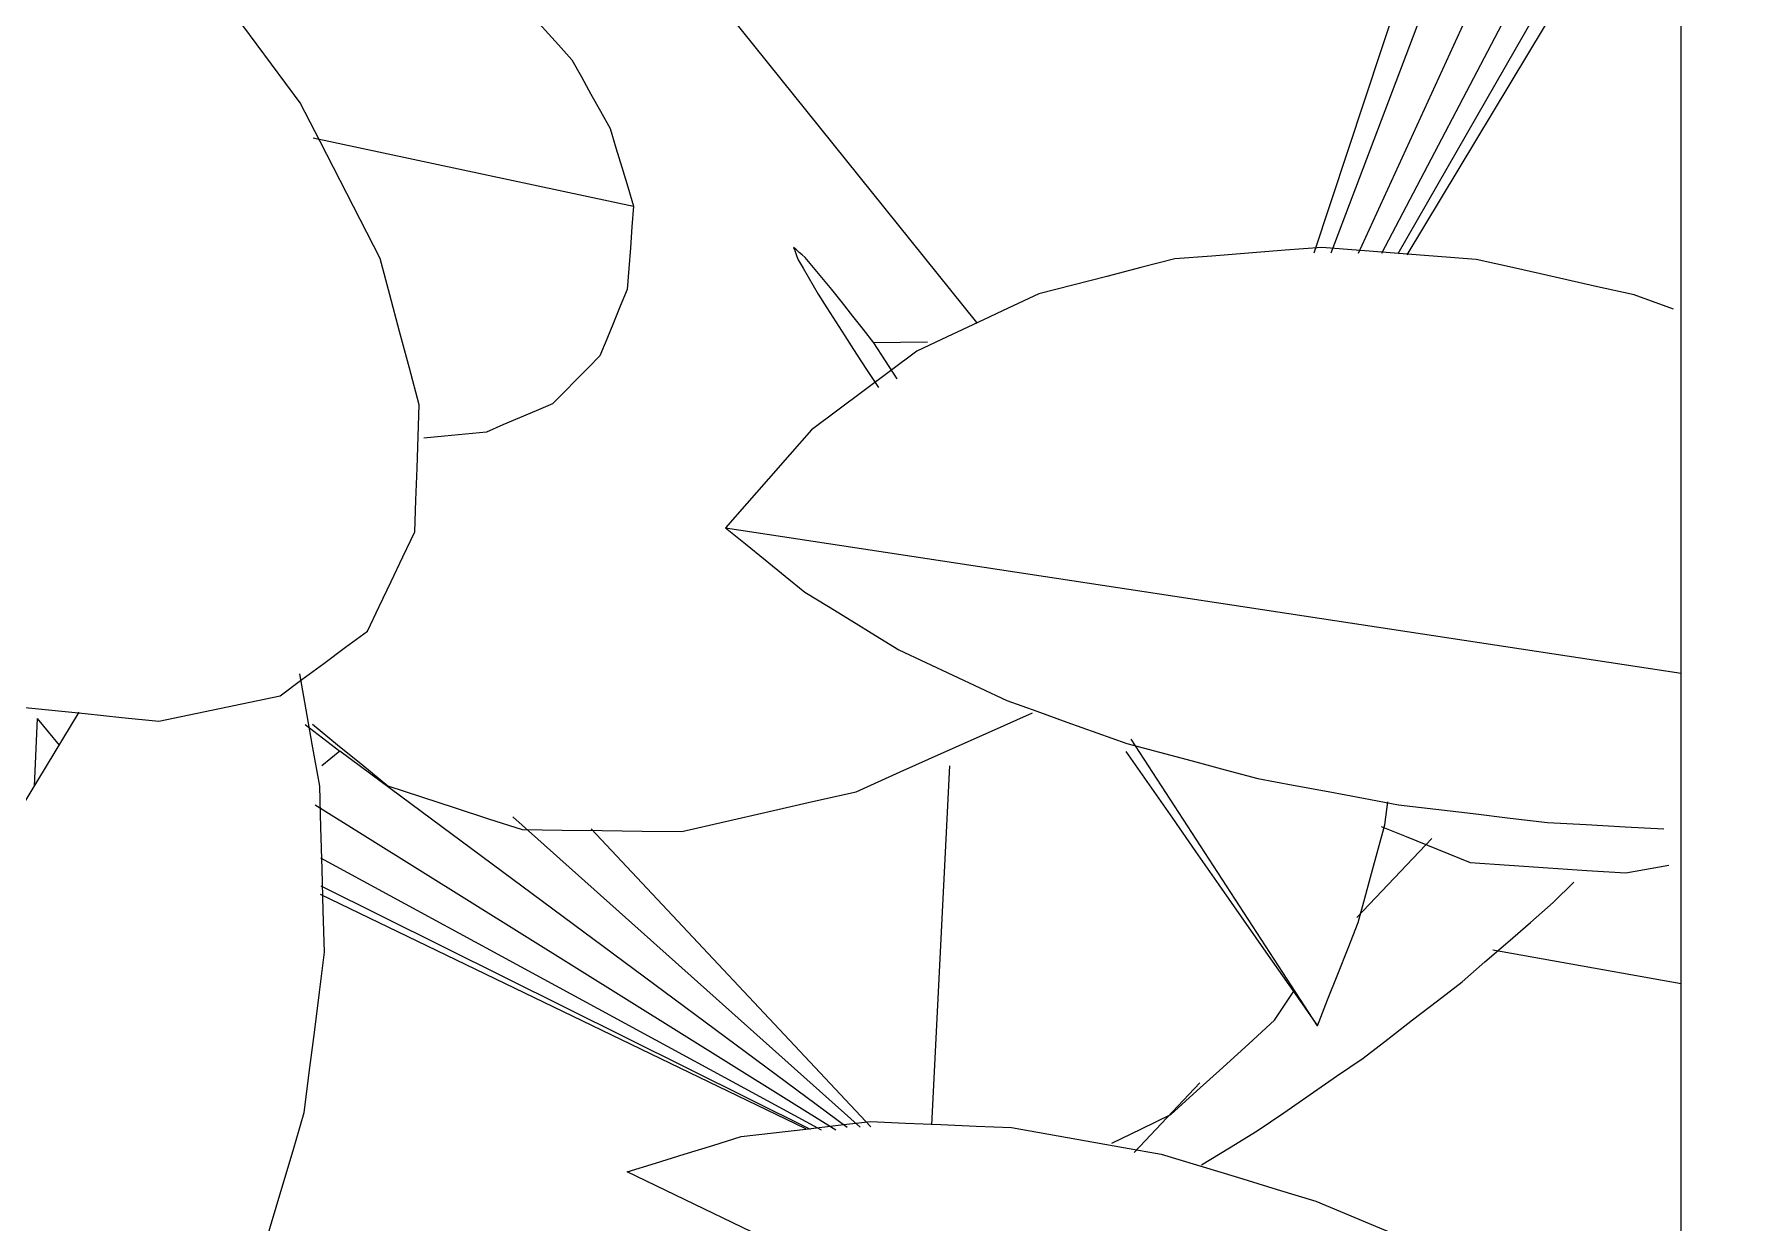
# Model space of a CAD drawing. Header units: metres. Extents: x -18.34 to -13.25, y -25.49 to -16.26.
# Drawn here: x -17.8097 to -17.7584, y -21.2941 to -21.2583 of the extents above; entities that cross this region are included whole.
import ezdxf

# ---------------------------------------------------------------- set-up
doc = ezdxf.new("R2010")
doc.units = ezdxf.units.M
for name, color, linetype, lineweight in [('Importações nas famílias', 7, 'Continuous', 5), ('Quadro estrutural', 7, 'Continuous', 5), ('Vegetação', 7, 'Continuous', 5)]:
    doc.layers.add(name, color=color, linetype=linetype, lineweight=lineweight)

# ---------------------------------------------------------------- blocks, each defined once
blk = doc.blocks.new('Planta_pergolado_12200 - plantas pergolado_skp_Component_17-V2539-Pavimento 02 - Executivo')
at = {"layer": 'Importações nas famílias', "color": 9}
for p, q in [((0.062107, 0.158975), (0.064932, 0.15573)), ((0.078838, 0.158961), (0.079008, 0.157691)), ((0.079008, 0.157691), (0.07894, 0.156424))]:
    blk.add_line(p, q, dxfattribs=at)
at = {"layer": 'Importações nas famílias', "color": 9, "flags": 128}
for points in [[(0.072941, 0.17216), (0.073669, 0.171558), (0.074397, 0.170957)], [(0.074397, 0.170957), (0.074983, 0.170048), (0.075386, 0.169424)]]:
    blk.add_lwpolyline(points, dxfattribs=at)
blk = doc.blocks.new('Planta_pergolado_12200 - plantas pergolado_skp_Component_16-V2540-Pavimento 02 - Executivo')
blk.add_blockref('Planta_pergolado_12200 - plantas pergolado_skp_Component_17-V2539-Pavimento 02 - Executivo', (0, 0))
blk = doc.blocks.new('Planta_pergolado_12200 - plantas pergolado_skp_-V2541-Pavimento 02 - Executivo')
blk.add_blockref('Planta_pergolado_12200 - plantas pergolado_skp_Component_16-V2540-Pavimento 02 - Executivo', (0, 0))
blk = doc.blocks.new('Planta_pergolado_12200 - plantas pergolado_skp_-V2542-Pavimento 02 - Executivo')
at = {"xscale": 1.254472261797389, "yscale": 1.254472261797389, "zscale": 1.254472261797389, "rotation": 44.99999999999149}
blk.add_blockref('Planta_pergolado_12200 - plantas pergolado_skp_-V2541-Pavimento 02 - Executivo', (0.101937, -0.102346), dxfattribs=at)
blk = doc.blocks.new('Planta_pergolado_12200 - plantas pergolado_skp_-V2576-Pavimento 02 - Executivo')
at = {"rotation": 89.9999999999999}
blk.add_blockref('Planta_pergolado_12200 - plantas pergolado_skp_-V2542-Pavimento 02 - Executivo', (0.274037, 0.01573), dxfattribs=at)
blk = doc.blocks.new('Planta_pergolado_12200 - plantas pergolado_skp_Component_12-V2582-Pavimento 02 - Executivo')
at = {"layer": 'Importações nas famílias', "color": 9}
for p, q in [((0.109663, 0.038975), (0.108956, 0.038871)), ((0.10968, 0.030373), (0.114538, 0.034011)), ((0.094917, 0.019319), (0.098348, 0.021888))]:
    blk.add_line(p, q, dxfattribs=at)
at = {"layer": 'Importações nas famílias', "color": 9, "flags": 128}
for points in [[(0.112501, 0.038776), (0.111791, 0.038825), (0.111082, 0.038875), (0.110372, 0.038925), (0.109663, 0.038975)], [(0.115284, 0.037965), (0.114588, 0.038168), (0.113892, 0.03837), (0.113197, 0.038573), (0.112501, 0.038776)], [(0.11129, 0.033559), (0.112108, 0.033946), (0.112926, 0.034333), (0.113743, 0.03472), (0.114561, 0.035107)], [(0.109732, 0.032747), (0.110511, 0.033153), (0.11129, 0.033559)], [(0.098009, 0.032468), (0.097473, 0.031808), (0.096938, 0.031148)], [(0.094448, 0.021658), (0.094838, 0.022078), (0.095228, 0.022499), (0.095617, 0.022919)]]:
    blk.add_lwpolyline(points, dxfattribs=at)
blk = doc.blocks.new('Planta_pergolado_12200 - plantas pergolado_skp_Component_16-V2583-Pavimento 02 - Executivo')
blk.add_blockref('Planta_pergolado_12200 - plantas pergolado_skp_Component_12-V2582-Pavimento 02 - Executivo', (0, 0))
blk = doc.blocks.new('Planta_pergolado_12200 - plantas pergolado_skp_-V2603-Pavimento 02 - Executivo')
blk.add_blockref('Planta_pergolado_12200 - plantas pergolado_skp_Component_16-V2583-Pavimento 02 - Executivo', (0, 0))
blk = doc.blocks.new('Planta_pergolado_12200 - plantas pergolado_skp_Component_12-V2604-Pavimento 02 - Executivo')
at = {"layer": 'Importações nas famílias', "color": 9}
for p, q in [((0.110511, 0.272674), (0.108875, 0.270524)), ((0.104976, 0.265401), (0.103116, 0.262956)), ((0.09951, 0.264385), (0.098995, 0.263753))]:
    blk.add_line(p, q, dxfattribs=at)
at = {"layer": 'Importações nas famílias', "color": 9, "flags": 128}
for points in [[(0.108579, 0.27282), (0.10785, 0.272257), (0.107121, 0.271693)], [(0.107121, 0.271693), (0.106434, 0.271103), (0.105747, 0.270512), (0.105061, 0.269922), (0.104374, 0.269331)], [(0.104374, 0.269331), (0.103738, 0.26872), (0.103101, 0.268109), (0.102464, 0.267498), (0.101828, 0.266886)], [(0.101828, 0.266886), (0.101249, 0.266261), (0.100669, 0.265636), (0.10009, 0.265011), (0.09951, 0.264385)]]:
    blk.add_lwpolyline(points, dxfattribs=at)
blk = doc.blocks.new('Planta_pergolado_12200 - plantas pergolado_skp_Component_16-V2605-Pavimento 02 - Executivo')
blk.add_blockref('Planta_pergolado_12200 - plantas pergolado_skp_Component_12-V2604-Pavimento 02 - Executivo', (0, 0))
blk = doc.blocks.new('Planta_pergolado_12200 - plantas pergolado_skp_-V2614-Pavimento 02 - Executivo')
blk.add_blockref('Planta_pergolado_12200 - plantas pergolado_skp_Component_16-V2605-Pavimento 02 - Executivo', (0, 0))
blk = doc.blocks.new('Planta_pergolado_12200 - plantas pergolado_skp_-V2622-Pavimento 02 - Executivo')
at = {"rotation": 89.9999999999999}
for name, p in [('Planta_pergolado_12200 - plantas pergolado_skp_-V2603-Pavimento 02 - Executivo', (0.274037, 0.01573)), ('Planta_pergolado_12200 - plantas pergolado_skp_-V2614-Pavimento 02 - Executivo', (0.52797, 0.01573))]:
    blk.add_blockref(name, p, dxfattribs=at)
blk = doc.blocks.new('Planta_pergolado_12200 - plantas pergolado_skp_Component_12-V2689-Pavimento 02 - Executivo')
at = {"layer": 'Importações nas famílias', "color": 9}
blk.add_line((0.050463, 0.061898), (0.060401, 0.089204), dxfattribs=at)
at = {"layer": 'Importações nas famílias', "color": 9, "flags": 128}
for points in [[(0.057965, 0.09361), (0.057397, 0.093298), (0.056558, 0.092838), (0.055719, 0.092378)], [(0.055719, 0.092378), (0.054975, 0.091814), (0.05423, 0.091249), (0.053485, 0.090685), (0.052741, 0.090121)], [(0.052741, 0.090121), (0.052108, 0.089466), (0.051475, 0.088811), (0.050842, 0.088156), (0.05021, 0.087501)], [(0.05021, 0.087501), (0.049703, 0.086771), (0.049197, 0.08604), (0.048691, 0.08531), (0.048184, 0.084579)], [(0.048184, 0.084579), (0.047817, 0.08379), (0.047449, 0.083002), (0.047081, 0.082213), (0.046713, 0.081424)], [(0.046713, 0.081424), (0.046492, 0.080595), (0.046272, 0.079767), (0.046051, 0.078938), (0.04583, 0.07811)], [(0.04583, 0.07811), (0.045762, 0.077261), (0.045693, 0.076412), (0.045624, 0.075563), (0.045556, 0.074714)], [(0.04732, 0.067019), (0.047613, 0.066414), (0.047997, 0.065623), (0.04838, 0.064832)], [(0.04838, 0.064832), (0.048901, 0.064099), (0.049422, 0.063365), (0.049942, 0.062632), (0.050463, 0.061898)]]:
    blk.add_lwpolyline(points, dxfattribs=at)
blk = doc.blocks.new('Planta_pergolado_12200 - plantas pergolado_skp_Component_12-V2691-Pavimento 02 - Executivo')
at = {"layer": 'Importações nas famílias', "color": 9}
blk.add_line((0.067173, 0.101409), (0.061456, 0.106061), dxfattribs=at)
at = {"layer": 'Importações nas famílias', "color": 9, "flags": 128}
for points in [[(0.064895, 0.107041), (0.064459, 0.106967), (0.064022, 0.106893), (0.063585, 0.106818), (0.063148, 0.106744)], [(0.066678, 0.106947), (0.066232, 0.10697), (0.065787, 0.106994), (0.065341, 0.107017), (0.064895, 0.107041)], [(0.068477, 0.106463), (0.068027, 0.106584), (0.067577, 0.106705), (0.067128, 0.106826), (0.066678, 0.106947)], [(0.063148, 0.106744), (0.062725, 0.106573), (0.062302, 0.106403), (0.061879, 0.106232), (0.061456, 0.106061)], [(0.070271, 0.105596), (0.069822, 0.105813), (0.069374, 0.10603), (0.068925, 0.106246), (0.068477, 0.106463)], [(0.061456, 0.106061), (0.061114, 0.105739), (0.060771, 0.105417), (0.060429, 0.105095), (0.060086, 0.104773)], [(0.072041, 0.104354), (0.071598, 0.104664), (0.071156, 0.104975), (0.070713, 0.105285), (0.070271, 0.105596)], [(0.060086, 0.104773), (0.059891, 0.104419), (0.059696, 0.104066), (0.059501, 0.103713), (0.059306, 0.10336)], [(0.073767, 0.102751), (0.073335, 0.103152), (0.072904, 0.103553), (0.072472, 0.103953), (0.072041, 0.104354)], [(0.059306, 0.10336), (0.059263, 0.102984), (0.059219, 0.102608), (0.059176, 0.102232), (0.059133, 0.101856)], [(0.074599, 0.101779), (0.074183, 0.102265), (0.073767, 0.102751)], [(0.059133, 0.101856), (0.059242, 0.101467), (0.059352, 0.101077), (0.059461, 0.100687), (0.059571, 0.100297)], [(0.059571, 0.100297), (0.059831, 0.099902), (0.060091, 0.099507), (0.06035, 0.099113)]]:
    blk.add_lwpolyline(points, dxfattribs=at)
blk = doc.blocks.new('Planta_pergolado_12200 - plantas pergolado_skp_Component_17-V2692-Pavimento 02 - Executivo')
at = {"layer": 'Importações nas famílias', "color": 9}
for p, q in [((0.049698, 0.118943), (0.052934, 0.127769)), ((0.049847, 0.118803), (0.053294, 0.127623)), ((0.053935, 0.127362), (0.050086, 0.118506)), ((0.054862, 0.126985), (0.050414, 0.1181)), ((0.056025, 0.126512), (0.050801, 0.117621)), ((0.056786, 0.126202), (0.051039, 0.117325)), ((0.035779, 0.11406), (0.035311, 0.114926)), ((0.068654, 0.110432), (0.054581, 0.110432))]:
    blk.add_line(p, q, dxfattribs=at)
at = {"layer": 'Importações nas famílias', "color": 9, "flags": 128}
for points in [[(0.038154, 0.11148), (0.03756, 0.112125), (0.036966, 0.11277), (0.036372, 0.113415), (0.035779, 0.11406)], [(0.040043, 0.110423), (0.039512, 0.11072), (0.038833, 0.1111), (0.038154, 0.11148)], [(0.048055, 0.101708), (0.04778, 0.10276), (0.047504, 0.103812), (0.047228, 0.104864), (0.046952, 0.105916)], [(0.04981, 0.098094), (0.049371, 0.098998), (0.048932, 0.099901), (0.048494, 0.100805), (0.048055, 0.101708)], [(0.052096, 0.095322), (0.051524, 0.096015), (0.050953, 0.096708), (0.050381, 0.097401), (0.04981, 0.098094)], [(0.054758, 0.093579), (0.054093, 0.094014), (0.053427, 0.09445), (0.052761, 0.094886), (0.052096, 0.095322)], [(0.056901, 0.093133), (0.056187, 0.093281), (0.055472, 0.09343), (0.054758, 0.093579)]]:
    blk.add_lwpolyline(points, dxfattribs=at)
blk = doc.blocks.new('Planta_pergolado_12200 - plantas pergolado_skp_Component_16-V2693-Pavimento 02 - Executivo')
for name in ['Planta_pergolado_12200 - plantas pergolado_skp_Component_17-V2692-Pavimento 02 - Executivo', 'Planta_pergolado_12200 - plantas pergolado_skp_Component_12-V2691-Pavimento 02 - Executivo', 'Planta_pergolado_12200 - plantas pergolado_skp_Component_12-V2689-Pavimento 02 - Executivo']:
    blk.add_blockref(name, (0, 0))
blk = doc.blocks.new('Planta_pergolado_12200 - plantas pergolado_skp_-V2694-Pavimento 02 - Executivo')
blk.add_blockref('Planta_pergolado_12200 - plantas pergolado_skp_Component_16-V2693-Pavimento 02 - Executivo', (0, 0))
blk = doc.blocks.new('Planta_pergolado_12200 - plantas pergolado_skp_-V2695-Pavimento 02 - Executivo')
at = {"xscale": 1.254472261797389, "yscale": 1.254472261797389, "zscale": 1.254472261797389, "rotation": 44.99999999999149}
blk.add_blockref('Planta_pergolado_12200 - plantas pergolado_skp_-V2694-Pavimento 02 - Executivo', (0.101937, -0.102346), dxfattribs=at)
blk = doc.blocks.new('Planta_pergolado_12200 - plantas pergolado_skp_Component_17-V2700-Pavimento 02 - Executivo')
at = {"layer": 'Importações nas famílias', "color": 9}
for p, q in [((0.051801, 0.19979), (0.051213, 0.189659)), ((0.070005, 0.198977), (0.06895, 0.198343)), ((0.053572, 0.189323), (0.06895, 0.198343)), ((0.06895, 0.198343), (0.069411, 0.197877)), ((0.077543, 0.198329), (0.076847, 0.19765)), ((0.077543, 0.198329), (0.07742, 0.196421)), ((0.061667, 0.196926), (0.052906, 0.189417)), ((0.063895, 0.197027), (0.053202, 0.189375)), ((0.053876, 0.189214), (0.06948, 0.19675)), ((0.069166, 0.195289), (0.054297, 0.189187)), ((0.041902, 0.193641), (0.041441, 0.194541)), ((0.069071, 0.194506), (0.0546, 0.189167)), ((0.054726, 0.189165), (0.069056, 0.194261))]:
    blk.add_line(p, q, dxfattribs=at)
at = {"layer": 'Importações nas famílias', "color": 9, "flags": 128}
for points in [[(0.044525, 0.19068), (0.04387, 0.19142), (0.043214, 0.19216), (0.042558, 0.192901), (0.041902, 0.193641)], [(0.046096, 0.189697), (0.045311, 0.190188), (0.044525, 0.19068)]]:
    blk.add_lwpolyline(points, dxfattribs=at)
blk = doc.blocks.new('Planta_pergolado_12200 - plantas pergolado_skp_Component_16-V2701-Pavimento 02 - Executivo')
blk.add_blockref('Planta_pergolado_12200 - plantas pergolado_skp_Component_17-V2700-Pavimento 02 - Executivo', (0, 0))
blk = doc.blocks.new('Planta_pergolado_12200 - plantas pergolado_skp_-V2763-Pavimento 02 - Executivo')
blk.add_blockref('Planta_pergolado_12200 - plantas pergolado_skp_Component_16-V2701-Pavimento 02 - Executivo', (0, 0))
blk = doc.blocks.new('Planta_pergolado_12200 - plantas pergolado_skp_Component_17-V2813-Pavimento 02 - Executivo')
at = {"layer": 'Importações nas famílias', "color": 9}
blk.add_line((0.035779, 0.11406), (0.035311, 0.114926), dxfattribs=at)
at = {"layer": 'Importações nas famílias', "color": 9, "flags": 128}
for points in [[(0.038154, 0.11148), (0.03756, 0.112125), (0.036966, 0.11277), (0.036372, 0.113415), (0.035779, 0.11406)], [(0.040043, 0.110423), (0.039512, 0.11072), (0.038833, 0.1111), (0.038154, 0.11148)]]:
    blk.add_lwpolyline(points, dxfattribs=at)
blk = doc.blocks.new('Planta_pergolado_12200 - plantas pergolado_skp_Component_16-V2814-Pavimento 02 - Executivo')
blk.add_blockref('Planta_pergolado_12200 - plantas pergolado_skp_Component_17-V2813-Pavimento 02 - Executivo', (0, 0))
blk = doc.blocks.new('Planta_pergolado_12200 - plantas pergolado_skp_-V2815-Pavimento 02 - Executivo')
blk.add_blockref('Planta_pergolado_12200 - plantas pergolado_skp_Component_16-V2814-Pavimento 02 - Executivo', (0, 0))
blk = doc.blocks.new('Planta_pergolado_12200 - plantas pergolado_skp_-V2816-Pavimento 02 - Executivo')
at = {"xscale": 1.254472261797389, "yscale": 1.254472261797389, "zscale": 1.254472261797389, "rotation": 44.99999999999149}
blk.add_blockref('Planta_pergolado_12200 - plantas pergolado_skp_-V2815-Pavimento 02 - Executivo', (0.101937, -0.102346), dxfattribs=at)
blk = doc.blocks.new('Planta_pergolado_12200 - plantas pergolado_skp_Component_17-V2819-Pavimento 02 - Executivo')
at = {"layer": 'Importações nas famílias', "color": 9}
blk.add_line((0.041902, 0.193641), (0.041441, 0.194541), dxfattribs=at)
at = {"layer": 'Importações nas famílias', "color": 9, "flags": 128}
for points in [[(0.044525, 0.19068), (0.04387, 0.19142), (0.043214, 0.19216), (0.042558, 0.192901), (0.041902, 0.193641)], [(0.046096, 0.189697), (0.045311, 0.190188), (0.044525, 0.19068)]]:
    blk.add_lwpolyline(points, dxfattribs=at)
blk = doc.blocks.new('Planta_pergolado_12200 - plantas pergolado_skp_Component_16-V2820-Pavimento 02 - Executivo')
blk.add_blockref('Planta_pergolado_12200 - plantas pergolado_skp_Component_17-V2819-Pavimento 02 - Executivo', (0, 0))
blk = doc.blocks.new('Planta_pergolado_12200 - plantas pergolado_skp_-V2845-Pavimento 02 - Executivo')
blk.add_blockref('Planta_pergolado_12200 - plantas pergolado_skp_Component_16-V2820-Pavimento 02 - Executivo', (0, 0))
blk = doc.blocks.new('Planta_pergolado_12200 - plantas pergolado_skp_-V2846-Pavimento 02 - Executivo')
at = {"rotation": 89.9999999999999}
for name, p in [('Planta_pergolado_12200 - plantas pergolado_skp_-V2695-Pavimento 02 - Executivo', (0.52797, 0.01573)), ('Planta_pergolado_12200 - plantas pergolado_skp_-V2816-Pavimento 02 - Executivo', (0.52797, 0.01573)), ('Planta_pergolado_12200 - plantas pergolado_skp_-V2763-Pavimento 02 - Executivo', (0.696245, 0.01573)), ('Planta_pergolado_12200 - plantas pergolado_skp_-V2845-Pavimento 02 - Executivo', (0.696245, 0.01573))]:
    blk.add_blockref(name, p, dxfattribs=at)
blk = doc.blocks.new('Planta_pergolado_12200 - plantas pergolado_skp_Component_12-V2925-Pavimento 02 - Executivo')
at = {"layer": 'Importações nas famílias', "color": 9}
for p, q in [((-0.180228, -0.168487), (-0.181419, -0.16805)), ((-0.208818, -0.175076), (-0.18, -0.179455))]:
    blk.add_line(p, q, dxfattribs=at)
at = {"layer": 'Importações nas famílias', "color": 9, "flags": 128}
for points in [[(-0.190835, -0.16662), (-0.191942, -0.166707), (-0.19305, -0.166794), (-0.194157, -0.166881), (-0.195265, -0.166968)], [(-0.186183, -0.166983), (-0.187346, -0.166892), (-0.188509, -0.166801), (-0.189672, -0.166711), (-0.190835, -0.16662)], [(-0.195265, -0.166968), (-0.196291, -0.167231), (-0.197317, -0.167494), (-0.198343, -0.167757), (-0.199369, -0.168021)], [(-0.181419, -0.16805), (-0.18261, -0.167784), (-0.183801, -0.167517), (-0.184992, -0.16725), (-0.186183, -0.166983)], [(-0.199369, -0.168021), (-0.20029, -0.168453), (-0.201211, -0.168886), (-0.202131, -0.169319), (-0.203052, -0.169752)], [(-0.203052, -0.169752), (-0.203846, -0.170345), (-0.204639, -0.170937), (-0.205433, -0.17153), (-0.206226, -0.172123)], [(-0.206226, -0.172123), (-0.206874, -0.172861), (-0.207522, -0.173599), (-0.20817, -0.174337), (-0.208818, -0.175076)], [(-0.208818, -0.175076), (-0.208219, -0.17556), (-0.20762, -0.176044), (-0.207021, -0.176528), (-0.206422, -0.177012)], [(-0.206422, -0.177012), (-0.205713, -0.177447), (-0.205004, -0.177882), (-0.204295, -0.178318), (-0.203586, -0.178753)], [(-0.203586, -0.178753), (-0.202774, -0.179135), (-0.201962, -0.179517), (-0.20115, -0.179899), (-0.200339, -0.180281)], [(-0.200339, -0.180281), (-0.199434, -0.180606), (-0.198528, -0.18093), (-0.197623, -0.181254), (-0.196718, -0.181579)], [(-0.196718, -0.181579), (-0.195729, -0.181842), (-0.194741, -0.182105), (-0.193752, -0.182368), (-0.192764, -0.182631)], [(-0.192764, -0.182631), (-0.191703, -0.18283), (-0.190642, -0.183029), (-0.189581, -0.183228), (-0.18852, -0.183427)], [(-0.18852, -0.183427), (-0.187398, -0.18356), (-0.186276, -0.183693), (-0.185155, -0.183825), (-0.184033, -0.183958)], [(-0.184033, -0.183958), (-0.182863, -0.184023), (-0.181693, -0.184088), (-0.180524, -0.184153)]]:
    blk.add_lwpolyline(points, dxfattribs=at)
blk = doc.blocks.new('Planta_pergolado_12200 - plantas pergolado_skp_Component_16-V2928-Pavimento 02 - Executivo')
blk.add_blockref('Planta_pergolado_12200 - plantas pergolado_skp_Component_12-V2925-Pavimento 02 - Executivo', (0, 0))
blk = doc.blocks.new('Planta_pergolado_12200 - plantas pergolado_skp_Component_12-V2929-Pavimento 02 - Executivo')
at = {"layer": 'Importações nas famílias', "color": 9}
for p, q in [((-0.18, -0.209781), (-0.211786, -0.194497)), ((-0.181664, -0.19987), (-0.180547, -0.200615))]:
    blk.add_line(p, q, dxfattribs=at)
at = {"layer": 'Importações nas famílias', "color": 9, "flags": 128}
for points in [[(-0.208343, -0.193428), (-0.207369, -0.193315), (-0.206396, -0.193202), (-0.205422, -0.19309), (-0.204449, -0.192977)], [(-0.204449, -0.192977), (-0.203385, -0.193022), (-0.202322, -0.193067), (-0.201259, -0.193111), (-0.200195, -0.193156)], [(-0.200195, -0.193156), (-0.199067, -0.193357), (-0.197939, -0.193559), (-0.196811, -0.19376), (-0.195683, -0.193961)], [(-0.211786, -0.194497), (-0.210925, -0.19423), (-0.210064, -0.193962), (-0.209203, -0.193695), (-0.208343, -0.193428)], [(-0.195683, -0.193961), (-0.194516, -0.194314), (-0.19335, -0.194667), (-0.192184, -0.19502), (-0.191017, -0.195373)], [(-0.191017, -0.195373), (-0.18984, -0.195869), (-0.188662, -0.196365), (-0.187485, -0.196861), (-0.186307, -0.197358)], [(-0.186307, -0.197358), (-0.185146, -0.197986), (-0.183986, -0.198614), (-0.182825, -0.199242), (-0.181664, -0.19987)]]:
    blk.add_lwpolyline(points, dxfattribs=at)
blk = doc.blocks.new('Planta_pergolado_12200 - plantas pergolado_skp_Component_12-V816-Pavimento 02 - Executivo')
at = {"layer": 'Importações nas famílias', "color": 9}
for p, q in [((0.05115, 0.031017), (0.045536, 0.022376)), ((0.05318, 0.024953), (0.053269, 0.024265)), ((0.038476, 0.011509), (0.037773, 0.010428))]:
    blk.add_line(p, q, dxfattribs=at)
at = {"layer": 'Importações nas famílias', "color": 9, "flags": 128}
for points in [[(0.048175, 0.02677), (0.048919, 0.027831), (0.049663, 0.028893), (0.050406, 0.029955), (0.05115, 0.031017)], [(0.05115, 0.031017), (0.051458, 0.030238), (0.051766, 0.02946), (0.052074, 0.028681), (0.052382, 0.027902)], [(0.052382, 0.027902), (0.052582, 0.027165), (0.052781, 0.026428), (0.052981, 0.02569), (0.05318, 0.024953)], [(0.045376, 0.022744), (0.046075, 0.02375), (0.046775, 0.024757), (0.047475, 0.025763), (0.048175, 0.02677)], [(0.037161, 0.010629), (0.037536, 0.011198), (0.037912, 0.011768)], [(0.036094, 0.008954), (0.036361, 0.009372), (0.036628, 0.009791), (0.036894, 0.01021), (0.037161, 0.010629)], [(0.037773, 0.010428), (0.037458, 0.010025), (0.037142, 0.009622), (0.036826, 0.00922), (0.036511, 0.008817)], [(0.039387, 0.010406), (0.03858, 0.010417), (0.037773, 0.010428)], [(0.035487, 0.007918), (0.035639, 0.008177), (0.035791, 0.008436), (0.035943, 0.008695), (0.036094, 0.008954)], [(0.036511, 0.008817), (0.036308, 0.008575), (0.036104, 0.008333), (0.035901, 0.008091), (0.035698, 0.007849)], [(0.035354, 0.007547), (0.035387, 0.007639), (0.035421, 0.007732), (0.035454, 0.007825), (0.035487, 0.007918)], [(0.035698, 0.007849), (0.035612, 0.007773), (0.035526, 0.007698), (0.03544, 0.007622), (0.035354, 0.007547)]]:
    blk.add_lwpolyline(points, dxfattribs=at)
blk = doc.blocks.new('Planta_pergolado_12200 - plantas pergolado_skp_Component_17-V2933-Pavimento 02 - Executivo')
at = {"layer": 'Importações nas famílias', "color": 9, "flags": 128}
for points in [[(-0.221641, -0.162257), (-0.222509, -0.161094), (-0.223377, -0.15993), (-0.224245, -0.158767), (-0.225113, -0.157604)], [(-0.219233, -0.16695), (-0.219835, -0.165776), (-0.220437, -0.164603), (-0.221039, -0.16343), (-0.221641, -0.162257)], [(-0.218055, -0.171364), (-0.218349, -0.17026), (-0.218644, -0.169157), (-0.218938, -0.168053), (-0.219233, -0.16695)], [(-0.218185, -0.175198), (-0.218153, -0.174239), (-0.21812, -0.173281), (-0.218087, -0.172322), (-0.218055, -0.171364)], [(-0.219617, -0.178191), (-0.219259, -0.177443), (-0.218901, -0.176694), (-0.218543, -0.175946), (-0.218185, -0.175198)], [(-0.222251, -0.180139), (-0.221593, -0.179652), (-0.220934, -0.179165), (-0.220275, -0.178678), (-0.219617, -0.178191)], [(-0.230341, -0.180448), (-0.229233, -0.180563), (-0.228125, -0.180678), (-0.227017, -0.180793), (-0.225909, -0.180909)], [(-0.225909, -0.180909), (-0.224994, -0.180716), (-0.22408, -0.180524), (-0.223165, -0.180331), (-0.222251, -0.180139)]]:
    blk.add_lwpolyline(points, dxfattribs=at)
blk = doc.blocks.new('Planta_pergolado_12200 - plantas pergolado_skp_Component_16-V2934-Pavimento 02 - Executivo')
for name in ['Planta_pergolado_12200 - plantas pergolado_skp_Component_17-V2933-Pavimento 02 - Executivo', 'Planta_pergolado_12200 - plantas pergolado_skp_Component_12-V2929-Pavimento 02 - Executivo']:
    blk.add_blockref(name, (0, 0))
at = {"extrusion": (0, 0, -1), "zscale": -1, "rotation": 180}
blk.add_blockref('Planta_pergolado_12200 - plantas pergolado_skp_Component_12-V816-Pavimento 02 - Executivo', (0.242118, -0.159072), dxfattribs=at)
blk = doc.blocks.new('Planta_pergolado_12200 - plantas pergolado_skp_-V2954-Pavimento 02 - Executivo')
for name in ['Planta_pergolado_12200 - plantas pergolado_skp_Component_16-V2928-Pavimento 02 - Executivo', 'Planta_pergolado_12200 - plantas pergolado_skp_Component_16-V2934-Pavimento 02 - Executivo']:
    blk.add_blockref(name, (0, 0))
blk = doc.blocks.new('Planta_pergolado_12200 - plantas pergolado_skp_-V2955-Pavimento 02 - Executivo')
blk.add_blockref('Planta_pergolado_12200 - plantas pergolado_skp_-V2954-Pavimento 02 - Executivo', (0, 0))
blk = doc.blocks.new('Planta_pergolado_12200 - plantas pergolado_skp_-V3129-Pavimento 02 - Executivo')
blk.add_blockref('Planta_pergolado_12200 - plantas pergolado_skp_-V2955-Pavimento 02 - Executivo', (0, 0))
blk = doc.blocks.new('Planta_pergolado_12200 - Planta_pergolado_12200-3075656-Pavimento 02 - Executivo')
blk.add_blockref('Planta_pergolado_12200 - plantas pergolado_skp_-V3129-Pavimento 02 - Executivo', (0, 0))
at = {"xscale": 1.068436298615139, "yscale": 1.068436298615139, "zscale": 1.068436298615139, "rotation": 83.79999999999607}
for name, p in [('Planta_pergolado_12200 - plantas pergolado_skp_-V2576-Pavimento 02 - Executivo', (-0.167087, -0.38397)), ('Planta_pergolado_12200 - plantas pergolado_skp_-V2622-Pavimento 02 - Executivo', (-0.091864, -0.479646))]:
    blk.add_blockref(name, p, dxfattribs=at)
at = {"extrusion": (0, 0, -1), "xscale": 1.068436298615139, "yscale": 1.068436298615139, "zscale": 1.068436298615139, "rotation": 276.200000000004}
blk.add_blockref('Planta_pergolado_12200 - plantas pergolado_skp_-V2846-Pavimento 02 - Executivo', (0.073046, 0.337289), dxfattribs=at)
blk = doc.blocks.new('Tram - Tram-V4297-Pavimento 02 - Executivo')
at = {"layer": 'Quadro estrutural'}
blk.add_line((3.796679, -0.05), (3.541274, -0.05), dxfattribs=at)

msp = doc.modelspace()

# ---------------------------------------------------------------- block references
at = {"layer": 'Quadro estrutural', "rotation": 270}
msp.add_blockref('Tram - Tram-V4297-Pavimento 02 - Executivo', (-17.71, -17.571707), dxfattribs=at)
at = {"layer": 'Vegetação', "color": 9}
msp.add_blockref('Planta_pergolado_12200 - Planta_pergolado_12200-3075656-Pavimento 02 - Executivo', (-17.58, -21.09809), dxfattribs=at)

doc.saveas('drawing.dxf')
